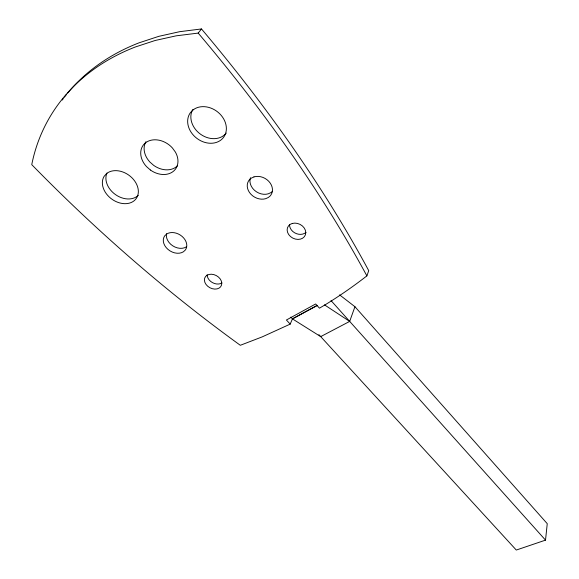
<?xml version="1.0" encoding="UTF-8"?>
<svg xmlns="http://www.w3.org/2000/svg" width="579" height="579" viewBox="0 0 579 579"><rect width="100%" height="100%" fill="white"/><g stroke="black" fill="none" stroke-linecap="round" stroke-linejoin="round"><path stroke-width="0.87" d="M318.899 334.655L516.294 550.05L545.519 540.127L547.249 523.677L354.941 306.711L339.591 294.863M201.485 28.95L198.184 33.09L176.19 35.826L155.208 40.472L135.435 46.95A246.227 192.489 27.1 0 0 31.751 164.653C96.121 230.485 165.695 291.309 240.314 345.287L262.113 336.92L290.202 324.11L286.41 320.006L315.656 303.968L319.47 308.18L325.941 304.315A1041.708 683.242 63.1 0 0 366.876 275.879L368.736 270.661A1069.999 525.254 36.6 0 0 201.485 28.95L179.628 31.693L158.769 36.347L139.105 42.81A244.664 192.062 27.2 0 0 67.685 93.053M290.817 317.126L292.431 318.877L320.701 336.616L349.68 321.403L354.941 306.711M290.202 324.11L292.431 318.877L316.836 305.531M186.481 246.734L186.308 246.893A12.441 9.416 31.5 0 1 172.708 245.8A12.441 9.416 31.5 0 1 166.499 233.93M221.931 282.928L221.793 283.037A9.098 6.861 28.3 0 1 212.37 282.566A9.098 6.861 28.3 0 1 207.166 274.822M317.596 305.328L292.431 318.877M324.522 304.887L349.68 321.403M331.029 300.566L545.519 540.127M198.184 33.09A1076.774 525.312 36.5 0 1 366.876 275.879M62.235 100.044A244.664 192.062 27.2 0 1 63.285 98.625M64.356 97.221A244.664 192.062 27.2 0 1 66.556 94.435M177.644 165.616A19.947 15.626 36.8 0 1 153.674 165.37L149.816 161.968A19.947 15.626 36.8 0 1 145.908 141.717M138.272 195.318A19.396 14.656 36.2 0 1 115.445 194.573A19.396 14.656 36.2 0 1 106.934 173.114M226.23 133.105A20.54 16.762 37.3 0 1 200.681 134.321A20.54 16.762 37.3 0 1 192.727 109.518M272.528 191.28A13.129 10.683 30.5 0 1 270.871 192.633L268.186 193.842A13.129 10.683 30.5 0 1 254.405 190.223A13.129 10.683 30.5 0 1 250.49 177.731M305.98 232.382A9.59 7.737 26 0 1 304.858 233.214L302.846 234.061A9.59 7.737 26 0 1 289.551 224.399M106.695 173.468L104.119 176.342A19.527 14.692 36 0 0 120.171 203.055A19.527 14.692 36 0 0 136.745 184.556A19.527 14.692 36 0 0 106.695 173.468M193.697 109.445L190.498 112.514A20.678 16.813 37.1 0 0 204.814 142.391A20.678 16.813 37.1 0 0 225.376 122.683A20.678 16.813 37.1 0 0 193.697 109.445M166.607 234.068L164.769 235.776A12.514 9.438 31.4 0 0 167.953 249.383A12.514 9.438 31.4 0 0 183.369 251.807L185.229 250.135A12.514 9.438 31.4 0 0 182.124 236.435A12.514 9.438 31.4 0 0 166.607 234.068M207.014 275.264L205.61 276.465A9.155 6.876 28.2 0 0 207.695 286.243A9.155 6.876 28.2 0 0 219.123 288.089L220.534 286.902A9.155 6.876 28.2 0 0 218.5 277.08A9.155 6.876 28.2 0 0 207.014 275.264M253.964 176.899L251.264 178.158A13.216 10.712 30.4 0 0 249.506 192.525A13.216 10.712 30.4 0 0 265.609 198.706L268.309 197.49A13.216 10.712 30.4 0 0 270.19 183.051A13.216 10.712 30.4 0 0 253.964 176.899M292.308 223.451L290.282 224.319A9.655 7.751 25.9 0 0 288.704 234.56A9.655 7.751 25.9 0 0 300.537 239.091L302.564 238.237A9.655 7.751 25.9 0 0 304.214 227.967A9.655 7.751 25.9 0 0 292.308 223.451M150.374 170.002L146.487 166.578A20.077 15.669 36.6 0 1 145.937 142.506A20.077 15.669 36.6 0 1 172.368 147.92L175.394 152.074A20.077 15.669 36.6 0 1 172.708 171.818A20.077 15.669 36.6 0 1 150.374 170.002"/></g></svg>
